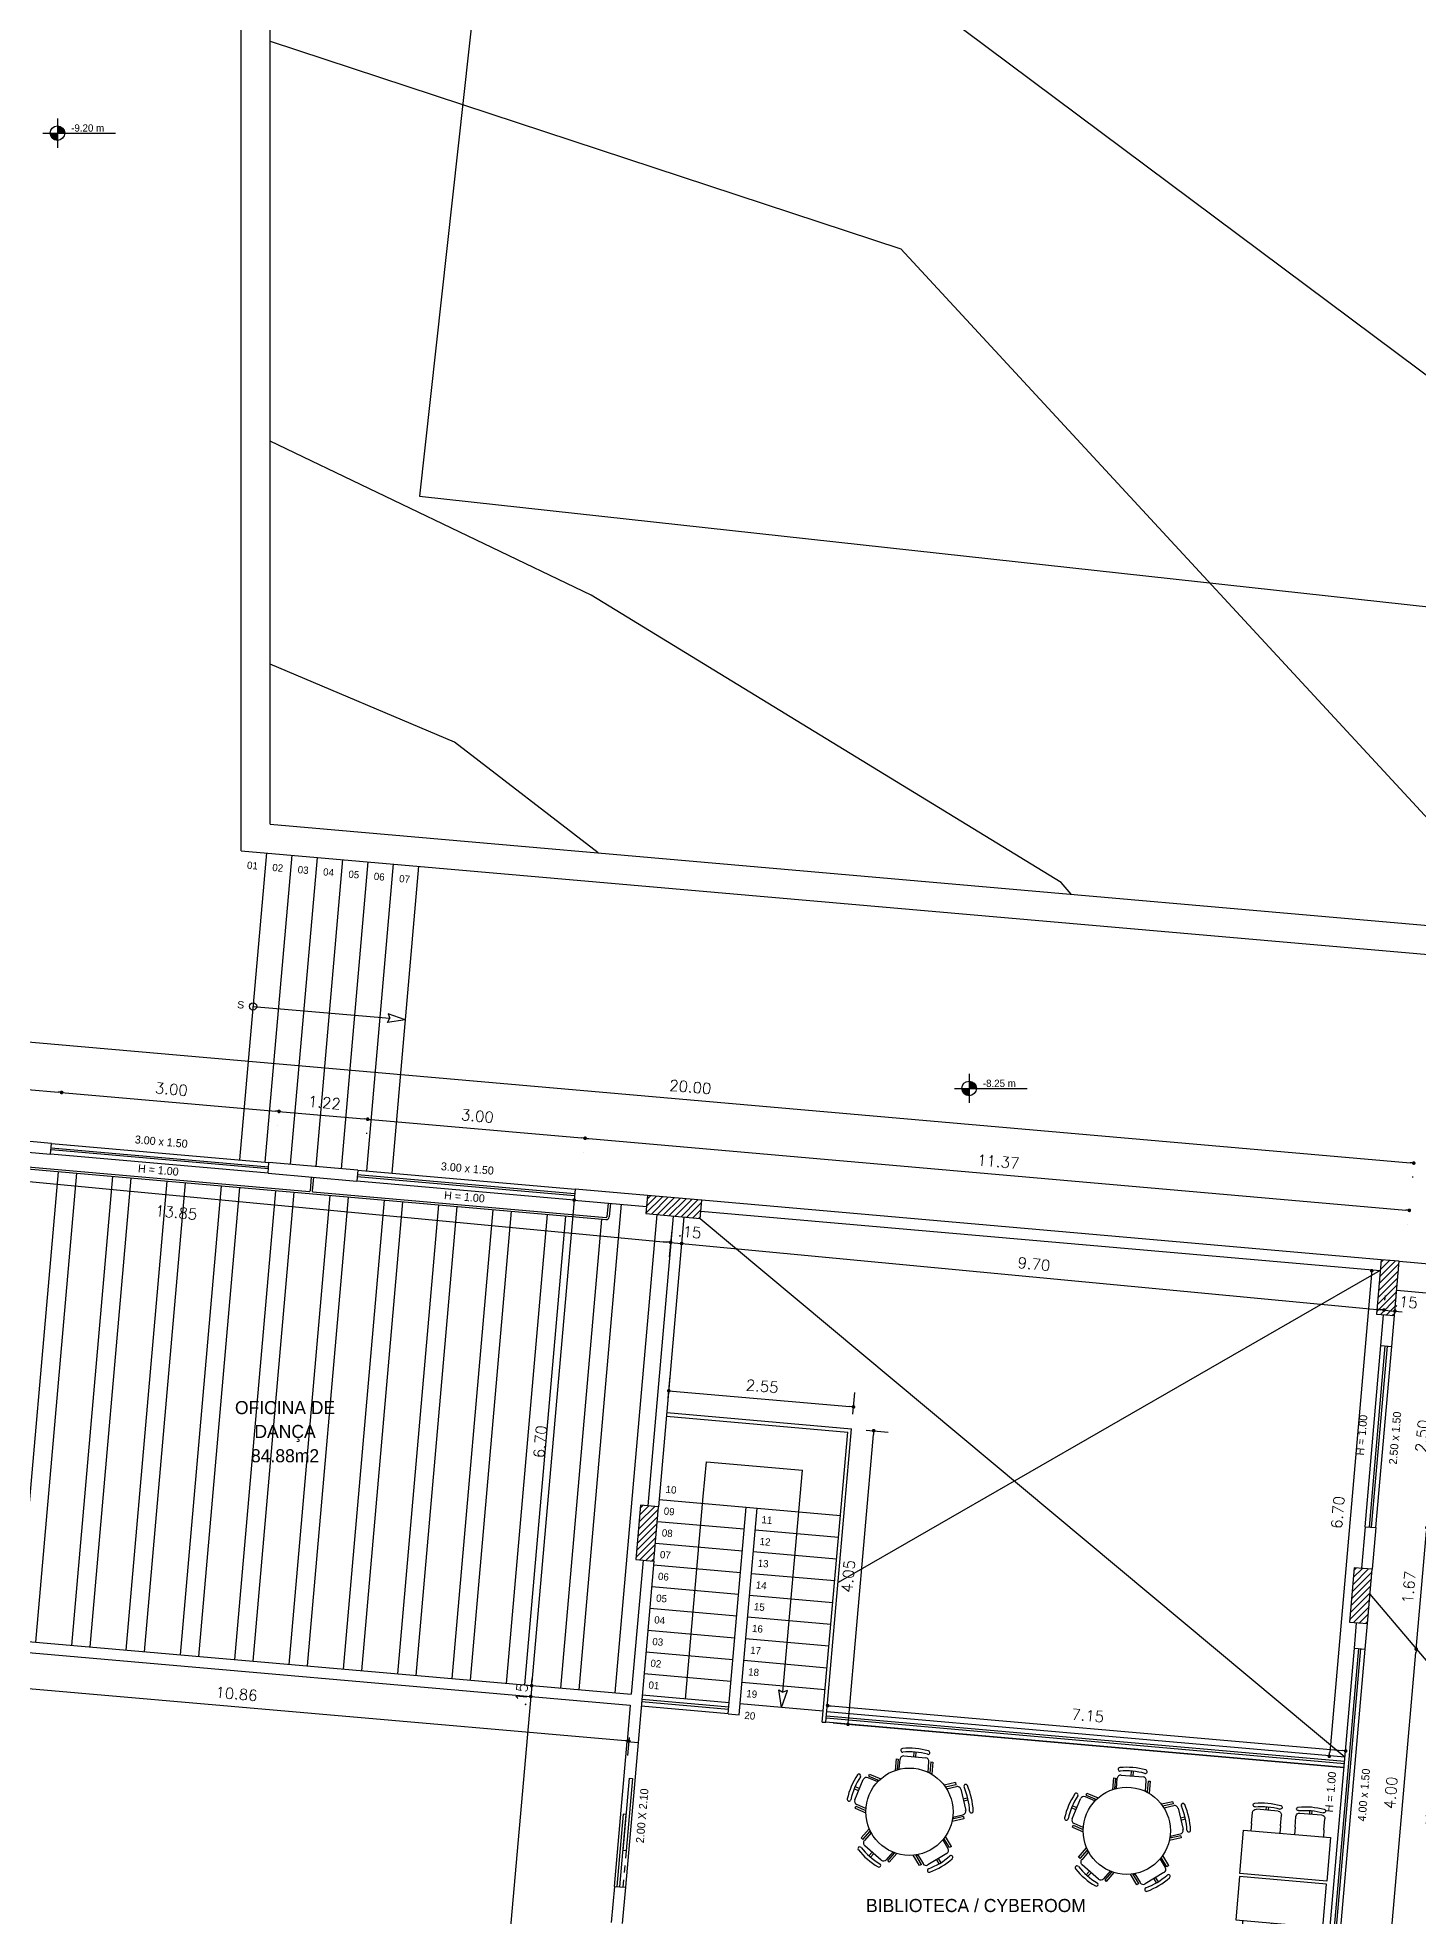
# Model space of a CAD drawing. Header units: millimetres. Extents: x 387 to 811, y 539 to 827.
# Drawn here: x 646.52 to 665.5, y 737.41 to 763.24 of the extents above; entities that cross this region are included whole.
import ezdxf
from ezdxf.enums import TextEntityAlignment as Align

# ---------------------------------------------------------------- set-up
doc = ezdxf.new("R2010")
doc.units = ezdxf.units.MM
doc.linetypes.add('HIDDEN', pattern=[9.525, 6.35, -3.175])
for name, color, linetype in [('7', 8, 'Continuous'), ('cuvas de nível', 51, 'Continuous'), ('ESQUADRIAS', 6, 'Continuous'), ('LINHA FINA', 8, 'Continuous'), ('MOBILIARIO', 3, 'Continuous'), ('parede vista', 2, 'Continuous'), ('PAREDES EM CORTE', 5, 'Continuous'), ('pilar', 4, 'Continuous'), ('PROJEÇÕES', 8, 'HIDDEN'), ('SIMBOLOS', 4, 'Continuous'), ('TEXTO', 4, 'Continuous')]:
    doc.layers.add(name, color=color, linetype=linetype)
doc.styles.add('ROMANS', font='romans')
doc.dimstyles.new('Cotas_trabalho', dxfattribs={"dimtxt": 0.15, "dimasz": 0.05, "dimexe": 0.2, "dimexo": 0.2, "dimgap": 0.1, "dimtad": 1, "dimzin": 4, "dimdsep": 46, "dimtxsty": 'ROMANS', "dimblk": 'DOT', "dimcen": 0.5, "dimclrd": 256, "dimclre": 256, "dimclrt": 256, "dimadec": 0, "dimazin": 0, "dimtfac": 0.666667, "dimtmove": 2, "dimatfit": 0, "dimldrblk": 'DOT', "dimfxl": 1, "dimtolj": 1, "dimtzin": 4, "dimarcsym": 0})

# ---------------------------------------------------------------- blocks, each defined once
blk = doc.blocks.new('mesa redonda da biblioteca')
at = {"layer": 'MOBILIARIO'}
for p, q in [((1159.3, -112.562), (1159.543, -112.386)), ((1159.409, -112.483), (1159.37, -112.43)), ((1159.433, -112.465), (1159.395, -112.412)), ((1159.697, -112.513), (1159.612, -112.397)), ((1159.633, -112.382), (1159.657, -112.365)), ((1159.695, -112.51), (1159.715, -112.495)), ((1160.034, -112.517), (1160.017, -112.505)), ((1160.038, -112.518), (1160.12, -112.406)), ((1160.075, -112.374), (1160.099, -112.392)), ((1160.19, -112.395), (1160.432, -112.571)), ((1160.299, -112.474), (1160.337, -112.421)), ((1160.323, -112.492), (1160.362, -112.439)), ((1159.244, -112.664), (1159.269, -112.647)), ((1159.37, -112.744), (1159.289, -112.632)), ((1159.367, -112.748), (1159.351, -112.76)), ((1160.359, -112.758), (1160.443, -112.641)), ((1160.361, -112.755), (1160.381, -112.769)), ((1160.464, -112.656), (1160.488, -112.674)), ((1159.115, -113.088), (1159.106, -113.059)), ((1159.26, -113.067), (1159.123, -113.112)), ((1159.256, -113.068), (1159.249, -113.045)), ((1160.46, -113.079), (1160.466, -113.06)), ((1160.46, -113.084), (1160.591, -113.127)), ((1160.608, -113.074), (1160.599, -113.103)), ((1159.133, -113.303), (1159.07, -113.323)), ((1159.142, -113.332), (1159.08, -113.352)), ((1159.184, -113.46), (1159.091, -113.175)), ((1160.623, -113.19), (1160.531, -113.475)), ((1160.572, -113.347), (1160.635, -113.367)), ((1160.582, -113.318), (1160.644, -113.338)), ((1159.378, -113.449), (1159.247, -113.492)), ((1159.264, -113.544), (1159.255, -113.516)), ((1159.381, -113.453), (1159.388, -113.473)), ((1160.334, -113.464), (1160.327, -113.488)), ((1160.331, -113.463), (1160.468, -113.507)), ((1160.46, -113.531), (1160.451, -113.559)), ((1159.627, -113.798), (1159.597, -113.798)), ((1159.652, -113.658), (1159.627, -113.658)), ((1159.652, -113.654), (1159.652, -113.798)), ((1160.002, -113.848), (1159.702, -113.848)), ((1159.837, -113.848), (1159.837, -113.913)), ((1159.867, -113.848), (1159.867, -113.913)), ((1160.052, -113.659), (1160.052, -113.798)), ((1160.056, -113.658), (1160.077, -113.658)), ((1160.107, -113.798), (1160.077, -113.798))]:
    blk.add_line(p, q, dxfattribs=at)
for points in [[(1159.633, -112.382), (1159.723, -112.507)], [(1159.657, -112.365), (1159.755, -112.5)], [(1160.075, -112.374), (1159.981, -112.503)], [(1160.099, -112.392), (1160.013, -112.511)], [(1159.244, -112.664), (1159.338, -112.794)], [(1159.269, -112.647), (1159.355, -112.766)], [(1160.464, -112.656), (1160.373, -112.78)], [(1160.488, -112.674), (1160.389, -112.809)], [(1159.106, -113.059), (1159.265, -113.008)], [(1159.115, -113.088), (1159.262, -113.04)], [(1160.608, -113.074), (1160.456, -113.025)], [(1160.599, -113.103), (1160.459, -113.057)], [(1159.255, -113.516), (1159.395, -113.47)], [(1159.264, -113.544), (1159.416, -113.495)], [(1159.597, -113.798), (1159.597, -113.63)], [(1160.451, -113.559), (1160.291, -113.508)], [(1160.46, -113.531), (1160.314, -113.483)], [(1159.627, -113.798), (1159.627, -113.644)], [(1160.077, -113.798), (1160.077, -113.65)], [(1160.107, -113.798), (1160.107, -113.638)]]:
    blk.add_lwpolyline(points, dxfattribs=at)
blk.add_circle((1159.86, -113.091), 0.6, dxfattribs=at)
for centre, radius, start, end in [((1159.941, -113.189), 1, 115.6601, 136.3399), ((1159.941, -113.189), 0.95, 115.6601, 136.3399), ((1159.519, -112.31), 0.025, 295.6601, 115.6601), ((1160.213, -112.32), 0.025, 64.3399, 244.3399), ((1159.791, -113.199), 1, 43.6601, 64.3399), ((1159.236, -112.516), 0.025, 136.3399, 316.3399), ((1159.329, -112.603), 0.05, 126, 216), ((1159.572, -112.426), 0.05, 36, 126), ((1160.16, -112.436), 0.05, 54, 144), ((1159.791, -113.199), 0.95, 43.6601, 64.3399), ((1160.403, -112.612), 0.05, 324, 54), ((1160.497, -112.525), 0.025, 223.6601, 43.6601), ((1159.139, -113.159), 0.05, 108, 198), ((1159.012, -113.174), 0.025, 7.6601, 187.6601), ((1159.978, -113.044), 1, 187.6601, 208.3399), ((1159.978, -113.044), 0.95, 187.6601, 208.3399), ((1159.736, -113.059), 0.95, 331.6601, 352.3399), ((1160.576, -113.174), 0.05, 342, 72), ((1159.736, -113.059), 1, 331.6601, 352.3399), ((1160.702, -113.189), 0.025, 352.3399, 172.3399), ((1159.12, -113.507), 0.025, 208.3399, 28.3399), ((1159.231, -113.444), 0.05, 198, 288), ((1160.483, -113.46), 0.05, 252, 342), ((1160.594, -113.522), 0.025, 151.6601, 331.6601), ((1159.702, -113.798), 0.05, 180, 270), ((1160.002, -113.798), 0.05, 270, 0), ((1159.677, -113.923), 0.025, 79.6601, 259.6601), ((1159.852, -112.964), 1, 259.6601, 280.3399), ((1159.852, -112.964), 0.95, 259.6601, 280.3399), ((1160.027, -113.923), 0.025, 280.3399, 100.3399)]:
    blk.add_arc(centre, radius, start, end, dxfattribs=at)
blk = doc.blocks.new('mesa da biblioteca')
at = {"layer": 'MOBILIARIO'}
for p, q in [((1161.278, -103.325), (1161.278, -103.025)), ((1161.478, -102.975), (1161.328, -102.975)), ((1161.278, -103.16), (1161.232, -103.16)), ((1161.278, -103.19), (1161.232, -103.19)), ((1161.478, -103.375), (1161.328, -103.375)), ((1161.278, -103.76), (1161.232, -103.76)), ((1161.278, -103.79), (1161.232, -103.79)), ((1161.278, -103.625), (1161.278, -103.925)), ((1161.478, -103.575), (1161.328, -103.575)), ((1161.478, -103.975), (1161.328, -103.975))]:
    blk.add_line(p, q, dxfattribs=at)
for points in [[(1161.478, -102.975), (1161.578, -102.975)], [(1161.478, -103.375), (1161.578, -103.375)], [(1161.478, -103.575), (1161.578, -103.575)], [(1161.478, -103.975), (1161.578, -103.975)]]:
    blk.add_lwpolyline(points, dxfattribs=at)
blk.add_lwpolyline([(1161.578, -104.075), (1162.178, -104.075), (1162.178, -102.875), (1161.578, -102.875)], close=True, dxfattribs=at)
for centre, radius, start, end in [((1162.181, -103.175), 1, 169.6601, 190.3399), ((1161.222, -103), 0.025, 349.6601, 169.6601), ((1162.181, -103.175), 0.95, 169.6601, 190.3399), ((1161.328, -103.025), 0.05, 90, 180), ((1161.222, -103.35), 0.025, 190.3399, 10.3399), ((1161.328, -103.325), 0.05, 180, 270), ((1162.181, -103.775), 1, 169.6601, 190.3399), ((1161.222, -103.6), 0.025, 349.6601, 169.6601), ((1162.181, -103.775), 0.95, 169.6601, 190.3399), ((1161.328, -103.625), 0.05, 90, 180), ((1161.222, -103.95), 0.025, 190.3399, 10.3399), ((1161.328, -103.925), 0.05, 180, 270)]:
    blk.add_arc(centre, radius, start, end, dxfattribs=at)
blk = doc.blocks.new('_DOT')
at = {"color": 0, "linetype": 'ByBlock'}
blk.add_line((-0.5, 0), (-1, 0), dxfattribs=at)
at = {"color": 0, "linetype": 'ByBlock', "const_width": 0.5}
blk.add_lwpolyline([(-0.25, 0, 1), (0.25, 0, 1)], format="xyb", close=True, dxfattribs=at)
blk = doc.blocks.new('*D233')
at = {"lineweight": -2}
blk.add_line((665.128, 737.152), (665.468, 741.038), dxfattribs=at)
at = {"layer": 'Defpoints', "color": 0}
for p in [(665.472, 741.087, 54), (665.472, 741.087), (665.123, 737.103, 54)]:
    blk.add_point(p, dxfattribs=at)
at = {"lineweight": -2, "xscale": 0.05, "yscale": 0.05, "zscale": 0.05}
for p, rotation in [((665.472, 741.087), 85.00000000010483), ((665.123, 737.103), 265.0000000001048)]:
    blk.add_blockref('_DOT', p, dxfattribs=dict(at, rotation=rotation))
at = {"insert": (665.123, 739.11), "char_height": 0.15, "attachment_point": 5, "rotation": 85, "style": 'ROMANS'}
blk.add_mtext('\\A1;4.00', dxfattribs=at)
blk = doc.blocks.new('*D234')
at = {"lineweight": -2}
blk.add_line((665.476, 741.137), (665.614, 742.706), dxfattribs=at)
at = {"layer": 'Defpoints', "color": 0}
for p in [(665.618, 742.756, 54), (665.618, 742.756), (665.472, 741.087, 54)]:
    blk.add_point(p, dxfattribs=at)
at = {"lineweight": -2, "xscale": 0.05, "yscale": 0.05, "zscale": 0.05}
for p, rotation in [((665.618, 742.756), 85.00000000010483), ((665.472, 741.087), 265.0000000001048)]:
    blk.add_blockref('_DOT', p, dxfattribs=dict(at, rotation=rotation))
at = {"insert": (665.371, 741.937), "char_height": 0.15, "attachment_point": 5, "rotation": 85, "style": 'ROMANS'}
blk.add_mtext('\\A1;1.67', dxfattribs=at)
blk = doc.blocks.new('*D235')
at = {"lineweight": -2}
blk.add_line((665.622, 742.806), (665.832, 745.197), dxfattribs=at)
at = {"layer": 'Defpoints', "color": 0}
for p in [(665.836, 745.246, 54), (665.836, 745.246), (665.618, 742.756, 54)]:
    blk.add_point(p, dxfattribs=at)
at = {"lineweight": -2, "xscale": 0.05, "yscale": 0.05, "zscale": 0.05}
for p, rotation in [((665.836, 745.246), 85.00000000010483), ((665.618, 742.756), 265.0000000001048)]:
    blk.add_blockref('_DOT', p, dxfattribs=dict(at, rotation=rotation))
at = {"insert": (665.553, 744.016), "char_height": 0.15, "attachment_point": 5, "rotation": 85, "style": 'ROMANS'}
blk.add_mtext('\\A1;2.50', dxfattribs=at)
blk = doc.blocks.new('*D237')
at = {"lineweight": -2}
blk.add_line((665.223, 731.474), (666.521, 746.317), dxfattribs=at)
at = {"layer": 'Defpoints', "color": 0}
for p in [(666.525, 746.367, 54), (666.525, 746.367), (665.218, 731.424, 54)]:
    blk.add_point(p, dxfattribs=at)
at = {"lineweight": -2, "xscale": 0.05, "yscale": 0.05, "zscale": 0.05000000000001137}
for p, rotation in [((666.525, 746.367), 84.99999999999663), ((665.218, 731.424), 264.9999999999966)]:
    blk.add_blockref('_DOT', p, dxfattribs=dict(at, rotation=rotation))
at = {"insert": (665.697, 738.91), "char_height": 0.15, "attachment_point": 5, "rotation": 85, "style": 'ROMANS'}
blk.add_mtext('\\A1;15.00', dxfattribs=at)
blk = doc.blocks.new('*D238')
at = {"lineweight": -2}
blk.add_line((645.502, 748.856), (646.798, 748.742), dxfattribs=at)
at = {"layer": 'Defpoints', "color": 0}
for p in [(645.453, 748.86, 54), (646.847, 748.738, 54), (646.847, 748.738)]:
    blk.add_point(p, dxfattribs=at)
at = {"lineweight": -2, "xscale": 0.05, "yscale": 0.05, "zscale": 0.05}
for p, rotation in [((645.453, 748.86), 174.9994702791395), ((646.847, 748.738), 354.9994702791395)]:
    blk.add_blockref('_DOT', p, dxfattribs=dict(at, rotation=rotation))
at = {"insert": (646.165, 748.973), "char_height": 0.15, "attachment_point": 5, "rotation": 354.9995, "style": 'ROMANS'}
blk.add_mtext('\\A1;1.40', dxfattribs=at)
blk = doc.blocks.new('*D239')
at = {"lineweight": -2}
for p, q in [((646.897, 748.734), (649.786, 748.481)), ((649.818, 748.277), (649.818, 748.277))]:
    blk.add_line(p, q, dxfattribs=at)
at = {"layer": 'Defpoints', "color": 0}
for p in [(646.847, 748.738, 54), (649.836, 748.477, 54), (649.836, 748.477)]:
    blk.add_point(p, dxfattribs=at)
at = {"lineweight": -2, "xscale": 0.05, "yscale": 0.05, "zscale": 0.05}
for p, rotation in [((646.847, 748.738), 174.9994702791408), ((649.836, 748.477), 354.9994702791408)]:
    blk.add_blockref('_DOT', p, dxfattribs=dict(at, rotation=rotation))
at = {"insert": (648.357, 748.782), "char_height": 0.15, "attachment_point": 5, "rotation": 354.9995, "style": 'ROMANS'}
blk.add_mtext('\\A1;3.00', dxfattribs=at)
blk = doc.blocks.new('*D240')
at = {"lineweight": -2}
for p, q in [((649.886, 748.472), (651.005, 748.374)), ((649.818, 748.277), (649.818, 748.277)), ((651.039, 748.183), (651.038, 748.171))]:
    blk.add_line(p, q, dxfattribs=at)
at = {"layer": 'Defpoints', "color": 0}
for p in [(649.836, 748.477, 54), (651.055, 748.37), (651.056, 748.382)]:
    blk.add_point(p, dxfattribs=at)
at = {"lineweight": -2, "xscale": 0.05, "yscale": 0.05, "zscale": 0.05}
for p, rotation in [((649.836, 748.477), 174.9994702791408), ((651.055, 748.37), 354.9994702791408)]:
    blk.add_blockref('_DOT', p, dxfattribs=dict(at, rotation=rotation))
at = {"insert": (650.461, 748.598), "char_height": 0.15, "attachment_point": 5, "rotation": 354.9995, "style": 'ROMANS'}
blk.add_mtext('\\A1;1.22', dxfattribs=at)
blk = doc.blocks.new('*D241')
at = {"lineweight": -2}
for p, q in [((651.039, 748.183), (651.038, 748.171)), ((651.105, 748.366), (653.995, 748.113)), ((654.027, 747.909), (654.027, 747.909))]:
    blk.add_line(p, q, dxfattribs=at)
at = {"layer": 'Defpoints', "color": 0}
for p in [(651.056, 748.382), (654.045, 748.108, 54), (654.045, 748.108)]:
    blk.add_point(p, dxfattribs=at)
at = {"lineweight": -2, "xscale": 0.05, "yscale": 0.05, "zscale": 0.05}
for p, rotation in [((651.055, 748.37), 174.9994702791408), ((654.045, 748.108), 354.9994702791408)]:
    blk.add_blockref('_DOT', p, dxfattribs=dict(at, rotation=rotation))
at = {"insert": (652.565, 748.413), "char_height": 0.15, "attachment_point": 5, "rotation": 354.9995, "style": 'ROMANS'}
blk.add_mtext('\\A1;3.00', dxfattribs=at)
blk = doc.blocks.new('*D242')
at = {"lineweight": -2}
for p, q in [((654.095, 748.104), (665.327, 747.121)), ((654.027, 747.909), (654.027, 747.909)), ((665.359, 746.918), (665.359, 746.918))]:
    blk.add_line(p, q, dxfattribs=at)
at = {"layer": 'Defpoints', "color": 0}
for p in [(654.045, 748.108, 54), (665.377, 747.117, 54), (665.377, 747.117)]:
    blk.add_point(p, dxfattribs=at)
at = {"lineweight": -2, "xscale": 0.05, "yscale": 0.05, "zscale": 0.05}
for p, rotation in [((654.045, 748.108), 174.9994702791408), ((665.377, 747.117), 354.9994702791408)]:
    blk.add_blockref('_DOT', p, dxfattribs=dict(at, rotation=rotation))
at = {"insert": (659.726, 747.787), "char_height": 0.15, "attachment_point": 5, "rotation": 354.9995, "style": 'ROMANS'}
blk.add_mtext('\\A1;11.37', dxfattribs=at)
blk = doc.blocks.new('*D243')
at = {"lineweight": -2}
for p, q in [((645.564, 749.506), (665.388, 747.772)), ((645.498, 749.325), (645.497, 749.311)), ((665.422, 747.582), (665.421, 747.568))]:
    blk.add_line(p, q, dxfattribs=at)
at = {"layer": 'Defpoints', "color": 0}
for p in [(645.516, 749.524, 54), (665.438, 747.767), (665.439, 747.781, 54)]:
    blk.add_point(p, dxfattribs=at)
at = {"lineweight": -2, "xscale": 0.05, "yscale": 0.05, "zscale": 0.05}
for p, rotation in [((645.514, 749.51), 175.0000000000261), ((665.438, 747.767), 355.0000000000261)]:
    blk.add_blockref('_DOT', p, dxfattribs=dict(at, rotation=rotation))
at = {"insert": (655.492, 748.813), "char_height": 0.15, "attachment_point": 5, "rotation": 355, "style": 'ROMANS'}
blk.add_mtext('\\A1;20.00', dxfattribs=at)
blk = doc.blocks.new('*D246')
at = {"lineweight": -2}
for p, q in [((643.834, 740.819), (643.812, 740.57)), ((643.88, 740.765), (654.595, 739.828)), ((654.649, 739.873), (654.627, 739.624))]:
    blk.add_line(p, q, dxfattribs=at)
at = {"layer": 'Defpoints', "color": 0}
for p in [(643.852, 741.019, 54), (654.666, 740.072, 54), (654.645, 739.823)]:
    blk.add_point(p, dxfattribs=at)
at = {"lineweight": -2, "xscale": 0.05, "yscale": 0.05, "zscale": 0.05}
for p, rotation in [((643.83, 740.77), 174.999999999999), ((654.645, 739.823), 354.999999999999)]:
    blk.add_blockref('_DOT', p, dxfattribs=dict(at, rotation=rotation))
at = {"insert": (649.252, 740.471), "char_height": 0.15, "attachment_point": 5, "rotation": 355, "style": 'ROMANS'}
blk.add_mtext('\\A1;10.86', dxfattribs=at)
blk = doc.blocks.new('*D247')
at = {"lineweight": -2}
blk.add_line((653.889, 747.209), (653.314, 740.634), dxfattribs=at)
at = {"layer": 'Defpoints', "color": 0}
for p in [(653.894, 747.259, 54), (653.31, 740.584, 54), (653.31, 740.584)]:
    blk.add_point(p, dxfattribs=at)
at = {"lineweight": -2, "xscale": 0.05, "yscale": 0.05, "zscale": 0.05}
for p, rotation in [((653.894, 747.259), 84.99999999999979), ((653.31, 740.584), 264.9999999999998)]:
    blk.add_blockref('_DOT', p, dxfattribs=dict(at, rotation=rotation))
at = {"insert": (653.427, 743.937), "char_height": 0.15, "attachment_point": 5, "rotation": 85, "style": 'ROMANS'}
blk.add_mtext('\\A1;6.70', dxfattribs=at)
blk = doc.blocks.new('*D248')
at = {"lineweight": -2}
for p, q in [((653.31, 740.584), (653.297, 740.435)), ((653.314, 740.634), (653.318, 740.684)), ((653.292, 740.385), (653.288, 740.335))]:
    blk.add_line(p, q, dxfattribs=at)
at = {"layer": 'Defpoints', "color": 0}
for p in [(653.297, 740.435, 54), (653.297, 740.435), (653.31, 740.584, 54)]:
    blk.add_point(p, dxfattribs=at)
at = {"lineweight": -2, "xscale": 0.05, "yscale": 0.05, "zscale": 0.05}
for p, rotation in [((653.297, 740.435), 85.00000000000021), ((653.31, 740.584), 265.0000000000002)]:
    blk.add_blockref('_DOT', p, dxfattribs=dict(at, rotation=rotation))
at = {"insert": (653.169, 740.46), "char_height": 0.15, "attachment_point": 5, "rotation": 85, "style": 'ROMANS'}
blk.add_mtext('\\A1;.15', dxfattribs=at)
blk = doc.blocks.new('*D249')
at = {"lineweight": -2}
for p, q in [((653.292, 740.385), (652.617, 732.665)), ((652.812, 732.597), (652.812, 732.597))]:
    blk.add_line(p, q, dxfattribs=at)
at = {"layer": 'Defpoints', "color": 0}
for p in [(653.297, 740.435, 54), (652.612, 732.615, 54.001), (652.612, 732.615)]:
    blk.add_point(p, dxfattribs=at)
at = {"lineweight": -2, "xscale": 0.05, "yscale": 0.05, "zscale": 0.05}
for p, rotation in [((653.297, 740.435), 85.00000000000018), ((652.612, 732.615), 265.0000000000002)]:
    blk.add_blockref('_DOT', p, dxfattribs=dict(at, rotation=rotation))
at = {"insert": (652.78, 736.54), "char_height": 0.15, "attachment_point": 5, "rotation": 85, "style": 'ROMANS'}
blk.add_mtext('\\A1;7.85', dxfattribs=at)
blk = doc.blocks.new('*D251')
at = {"lineweight": -2}
for p, q in [((641.446, 748.147), (641.411, 747.784)), ((641.48, 747.978), (655.17, 746.681)), ((655.236, 746.84), (655.201, 746.477))]:
    blk.add_line(p, q, dxfattribs=at)
at = {"layer": 'Defpoints', "color": 0}
for p in [(641.464, 748.346, 54), (655.255, 747.039, 54), (655.22, 746.677)]:
    blk.add_point(p, dxfattribs=at)
at = {"lineweight": -2, "xscale": 0.05, "yscale": 0.05, "zscale": 0.05}
for p, rotation in [((641.43, 747.983), 174.5879245641058), ((655.22, 746.677), 354.5879245641058)]:
    blk.add_blockref('_DOT', p, dxfattribs=dict(at, rotation=rotation))
at = {"insert": (648.423, 747.087), "char_height": 0.15, "attachment_point": 5, "rotation": 354.5879, "style": 'ROMANS'}
blk.add_mtext('\\A1;13.85', dxfattribs=at)
blk = doc.blocks.new('*D252')
at = {"lineweight": -2}
for p, q in [((655.17, 746.681), (655.121, 746.686)), ((655.236, 746.84), (655.201, 746.477)), ((655.22, 746.677), (655.372, 746.662)), ((655.422, 746.657), (655.472, 746.653)), ((655.353, 746.463), (655.353, 746.463))]:
    blk.add_line(p, q, dxfattribs=at)
at = {"layer": 'Defpoints', "color": 0}
for p in [(655.255, 747.039, 54), (655.372, 746.663, 54), (655.372, 746.662)]:
    blk.add_point(p, dxfattribs=at)
at = {"lineweight": -2, "xscale": 0.05, "yscale": 0.05, "zscale": 0.05}
for p, rotation in [((655.22, 746.677), 354.5879245641062), ((655.372, 746.662), 174.5879245641062)]:
    blk.add_blockref('_DOT', p, dxfattribs=dict(at, rotation=rotation))
at = {"insert": (655.483, 746.82), "char_height": 0.15, "attachment_point": 5, "rotation": 354.5879, "style": 'ROMANS'}
blk.add_mtext('\\A1;.15', dxfattribs=at)
blk = doc.blocks.new('*D253')
at = {"lineweight": -2}
for p, q in [((655.422, 746.657), (664.98, 745.752)), ((655.353, 746.463), (655.353, 746.463)), ((665.042, 745.882), (665.049, 745.946))]:
    blk.add_line(p, q, dxfattribs=at)
at = {"layer": 'Defpoints', "color": 0}
for p in [(655.372, 746.663, 54), (665.024, 745.683, 54), (665.03, 745.747)]:
    blk.add_point(p, dxfattribs=at)
at = {"lineweight": -2, "xscale": 0.05, "yscale": 0.05, "zscale": 0.05}
for p, rotation in [((655.372, 746.662), 174.5879245641062), ((665.03, 745.747), 354.5879245641062)]:
    blk.add_blockref('_DOT', p, dxfattribs=dict(at, rotation=rotation))
at = {"insert": (660.217, 746.379), "char_height": 0.15, "attachment_point": 5, "rotation": 354.5879, "style": 'ROMANS'}
blk.add_mtext('\\A1;9.70', dxfattribs=at)
blk = doc.blocks.new('*D254')
at = {"lineweight": -2}
for p, q in [((665.042, 745.882), (665.049, 745.946)), ((665.195, 745.904), (665.198, 745.932)), ((664.98, 745.752), (664.93, 745.757)), ((665.03, 745.747), (665.179, 745.733)), ((665.229, 745.728), (665.278, 745.724))]:
    blk.add_line(p, q, dxfattribs=at)
at = {"layer": 'Defpoints', "color": 0}
for p in [(665.024, 745.683, 54), (665.176, 745.705, 54), (665.179, 745.733)]:
    blk.add_point(p, dxfattribs=at)
at = {"lineweight": -2, "xscale": 0.05, "yscale": 0.05, "zscale": 0.05}
for p, rotation in [((665.03, 745.747), 354.5879245641062), ((665.179, 745.733), 174.5879245641062)]:
    blk.add_blockref('_DOT', p, dxfattribs=dict(at, rotation=rotation))
at = {"insert": (665.332, 745.858), "char_height": 0.15, "attachment_point": 5, "rotation": 354.5879, "style": 'ROMANS'}
blk.add_mtext('\\A1;.15', dxfattribs=at)
blk = doc.blocks.new('*D255')
at = {"lineweight": -2}
for p, q in [((655.186, 744.536), (655.212, 744.836)), ((655.245, 744.632), (657.686, 744.419)), ((657.726, 744.314), (657.753, 744.614))]:
    blk.add_line(p, q, dxfattribs=at)
at = {"layer": 'Defpoints', "color": 0}
for p in [(655.169, 744.337, 54), (657.735, 744.415), (657.709, 744.114, 54)]:
    blk.add_point(p, dxfattribs=at)
at = {"lineweight": -2, "xscale": 0.05, "yscale": 0.05, "zscale": 0.05}
for p, rotation in [((655.195, 744.637), 174.9999999999989), ((657.735, 744.415), 354.9999999999989)]:
    blk.add_blockref('_DOT', p, dxfattribs=dict(at, rotation=rotation))
at = {"insert": (656.48, 744.7), "char_height": 0.15, "attachment_point": 5, "rotation": 355, "style": 'ROMANS'}
blk.add_mtext('\\A1;2.55', dxfattribs=at)
blk = doc.blocks.new('*D256')
at = {"lineweight": -2}
for p, q in [((657.908, 744.097), (658.213, 744.07)), ((657.665, 740.103), (658.009, 744.038)), ((657.555, 740.062), (657.86, 740.036))]:
    blk.add_line(p, q, dxfattribs=at)
at = {"layer": 'Defpoints', "color": 0}
for p in [(657.709, 744.114, 54), (658.013, 744.088), (657.356, 740.08, 54)]:
    blk.add_point(p, dxfattribs=at)
at = {"lineweight": -2, "xscale": 0.05, "yscale": 0.05, "zscale": 0.05}
for p, rotation in [((658.013, 744.088), 85.0000000000014), ((657.66, 740.053), 265.0000000000014)]:
    blk.add_blockref('_DOT', p, dxfattribs=dict(at, rotation=rotation))
at = {"insert": (657.663, 742.086), "char_height": 0.15, "attachment_point": 5, "rotation": 85, "style": 'ROMANS'}
blk.add_mtext('\\A1;4.05', dxfattribs=at)
blk = doc.blocks.new('*D257')
at = {"lineweight": -2}
blk.add_line((657.429, 740.306), (664.452, 739.691), dxfattribs=at)
at = {"layer": 'Defpoints', "color": 0}
for p in [(657.379, 740.31, 54), (664.502, 739.687, 54), (664.502, 739.687)]:
    blk.add_point(p, dxfattribs=at)
at = {"lineweight": -2, "xscale": 0.05, "yscale": 0.05, "zscale": 0.05}
for p, rotation in [((657.379, 740.31), 174.9999999999937), ((664.502, 739.687), 354.9999999999937)]:
    blk.add_blockref('_DOT', p, dxfattribs=dict(at, rotation=rotation))
at = {"insert": (660.956, 740.173), "char_height": 0.15, "attachment_point": 5, "rotation": 355, "style": 'ROMANS'}
blk.add_mtext('\\A1;7.15', dxfattribs=at)
blk = doc.blocks.new('*D258')
at = {"lineweight": -2}
blk.add_line((664.857, 746.238), (664.282, 739.664), dxfattribs=at)
at = {"layer": 'Defpoints', "color": 0}
for p in [(664.861, 746.288, 54), (664.277, 739.614, 54), (664.277, 739.614)]:
    blk.add_point(p, dxfattribs=at)
at = {"lineweight": -2, "xscale": 0.05, "yscale": 0.05, "zscale": 0.04999999999999716}
for p, rotation in [((664.861, 746.288), 84.99999999999298), ((664.277, 739.614), 264.999999999993)]:
    blk.add_blockref('_DOT', p, dxfattribs=dict(at, rotation=rotation))
at = {"insert": (664.395, 742.966), "char_height": 0.15, "attachment_point": 5, "rotation": 85, "style": 'ROMANS'}
blk.add_mtext('\\A1;6.70', dxfattribs=at)

msp = doc.modelspace()

# ---------------------------------------------------------------- hatches: boundary and pattern name
at = {"layer": 'MOBILIARIO'}
h = msp.add_hatch(dxfattribs=at)
h.set_pattern_fill('ANSI32', color=8, scale=2, angle=40, style=0)
h.set_pattern_definition([(85, (144.1189, 853.5196), (-0.747146, 0.0653668), []), (85, (144.38976, 853.7469), (-0.747146, 0.0653668), [])])
h.paths.add_polyline_path([(646.218, 747.7, -0.414214), (646.181, 747.743), (646.198, 747.932), (645.7, 747.976), (645.691, 747.876), (645.193, 747.92), (644.844, 743.935), (645.094, 743.913), (645.028, 743.166), (644.779, 743.188), (644.618, 741.345), (654.679, 740.465), (654.841, 742.308), (654.741, 742.317), (654.806, 743.064), (654.906, 743.055), (655.255, 747.039), (654.881, 747.072), (654.89, 747.172), (654.392, 747.215), (654.375, 747.026, -0.414214), (654.332, 746.99)])
h.paths.add_polyline_path([(649.118, 744.265), (650.719, 744.265), (650.719, 744.547), (649.118, 744.547)], flags=24)
h.paths.add_polyline_path([(649.313, 743.603), (650.525, 743.603), (650.525, 743.886), (649.313, 743.886)], flags=24)
h.paths.add_polyline_path([(649.416, 743.878), (650.421, 743.878), (650.421, 744.23), (649.416, 744.23)], flags=24)
at = {"layer": 'pilar'}
h = msp.add_hatch(dxfattribs=at)
h.set_pattern_fill('ANSI31', color=8, scale=0.5, style=0)
h.set_pattern_definition([(45, (-452.20881, 852.58743), (-0.0441941738, 0.0441941738), [])])
h.paths.add_polyline_path([(654.903, 747.321), (654.881, 747.072), (655.628, 747.007), (655.65, 747.256)])
h = msp.add_hatch(dxfattribs=at)
h.set_pattern_fill('ANSI31', color=8, scale=0.5, style=0)
h.set_pattern_definition([(45, (-452.20881, 852.58743), (-0.0441941738, 0.0441941738), [])])
h.paths.add_polyline_path([(665.238, 746.417), (664.989, 746.439), (664.924, 745.692), (665.173, 745.67)])
h = msp.add_hatch(dxfattribs=at)
h.set_pattern_fill('ANSI31', color=8, scale=0.5, style=0)
h.set_pattern_definition([(45, (-462.391715, 849.21239), (-0.0441941738, 0.0441941738), [])])
h.paths.add_polyline_path([(655.055, 743.042), (654.806, 743.064), (654.741, 742.317), (654.99, 742.295)])
h = msp.add_hatch(dxfattribs=at)
h.set_pattern_fill('ANSI31', color=8, scale=0.5, style=0)
h.set_pattern_definition([(45, (-452.5792, 848.35391), (-0.0441941738, 0.0441941738), [])])
h.paths.add_polyline_path([(664.868, 742.183), (664.619, 742.205), (664.554, 741.458), (664.803, 741.436)])
at = {"layer": 'SIMBOLOS'}
h = msp.add_hatch(color=256, dxfattribs=at)
h.dxf.hatch_style = 1
h.paths.add_polyline_path([(646.789, 761.924), (646.689, 761.924, 0.414214), (646.789, 761.824)])
h.paths.add_polyline_path([(646.789, 762.024), (646.789, 761.924), (646.889, 761.924, 0.414214)])
h = msp.add_hatch(color=256, dxfattribs=at)
h.dxf.hatch_style = 1
h.paths.add_polyline_path([(659.324, 748.793), (659.224, 748.793, 0.414214), (659.324, 748.693)])
h.paths.add_polyline_path([(659.324, 748.893), (659.324, 748.793), (659.424, 748.793, 0.414214)])

# ---------------------------------------------------------------- linework, layer by layer
at = {"color": 2}
msp.add_line((664.878, 744.014, 54), (664.878, 744.014, 54), dxfattribs=at)
at = {"layer": '7'}
for p, q in [((653.548, 773.103, 117.81), (651.768, 756.933, 117.94)), ((651.768, 756.933, 117.94), (671.658, 754.753, 121.59)), ((654.448, 737.825, 54), (654.623, 739.817, 54)), ((654.772, 739.804, 54), (654.598, 737.812, 54))]:
    msp.add_line(p, q, dxfattribs=at)
at = {"layer": 'cuvas de nível'}
for points in [[(670.172, 750.637, 112), (670.118, 750.653, 112), (670.478, 752.703, 112), (666.458, 757.963, 112), (654.548, 766.853, 112), (649.714, 769.301, 112)], [(649.714, 763.19, 111), (658.388, 760.333, 111), (667.107, 750.906, 111)], [(654.128, 755.573, 110), (649.714, 757.691, 110)], [(660.729, 751.464, 110), (660.588, 751.623, 110), (654.128, 755.573, 110)], [(652.248, 753.553, 109), (649.714, 754.625, 109)], [(654.225, 752.033, 109), (652.248, 753.553, 109)], [(681.072, 693.755, 109), (680.828, 694.233, 109), (677.288, 703.533, 109), (673.778, 714.143, 109), (672.528, 721.163, 109), (672.308, 726.723, 109), (672.678, 730.163, 109), (667.848, 732.943, 109), (667.848, 736.453, 109), (666.128, 740.323, 109), (664.838, 741.843, 109)]]:
    msp.add_polyline3d(points, dxfattribs=at)
at = {"layer": 'ESQUADRIAS'}
for p, q in [((649.69, 747.687, 54), (646.701, 747.948, 54)), ((646.704, 747.978, 54), (649.693, 747.717, 54)), ((653.899, 747.319, 54), (650.91, 747.58, 54)), ((650.913, 747.61, 54), (653.901, 747.349, 54)), ((664.828, 742.764, 54), (665.046, 745.254, 54)), ((664.858, 742.761, 54), (665.076, 745.252, 54)), ((664.334, 737.11, 54), (664.682, 741.095, 54)), ((664.364, 737.108, 54), (664.712, 741.093, 54)), ((656.016, 740.257, 54), (654.821, 740.362, 54)), ((656.019, 740.287, 54), (654.824, 740.392, 54)), ((657.364, 740.169, 54), (664.487, 739.546, 54)), ((657.361, 740.14, 54), (664.484, 739.516, 54))]:
    msp.add_line(p, q, dxfattribs=at)
at = {"layer": 'ESQUADRIAS', "elevation": 54}
for points in [[(654.567, 738.316), (654.654, 739.312), (654.694, 739.309), (654.607, 738.313)], [(654.523, 737.818), (654.61, 738.814), (654.57, 738.818), (654.483, 737.822)]]:
    msp.add_lwpolyline(points, close=True, dxfattribs=at)
at = {"layer": 'LINHA FINA'}
for p, q in [((649.663, 752.03, 54), (649.294, 747.812, 54)), ((650.012, 752, 54), (649.643, 747.781, 54)), ((650.36, 751.969, 54), (649.991, 747.751, 54)), ((650.709, 751.939, 54), (650.34, 747.72, 54)), ((651.058, 751.908, 54), (650.689, 747.69, 54)), ((651.407, 751.878, 54), (651.037, 747.659, 54)), ((651.755, 751.847, 54), (651.386, 747.629, 54))]:
    msp.add_line(p, q, dxfattribs=at)
at = {"layer": 'MOBILIARIO'}
for p, q in [((649.314, 752.061, 54), (649.314, 772.91, 54)), ((649.714, 752.427, 54), (649.714, 772.91, 54)), ((649.714, 752.427, 54), (670.992, 750.566, 54)), ((649.314, 752.061, 54), (670.927, 750.17, 54)), ((646.218, 747.7, 54), (654.332, 746.99, 54)), ((646.22, 747.729, 54), (650.253, 747.377, 54)), ((650.28, 747.575, 54), (650.263, 747.386, 54)), ((650.31, 747.572, 54), (650.293, 747.383, 54)), ((650.302, 747.372, 54), (654.334, 747.02, 54)), ((654.362, 747.218, 54), (654.345, 747.029, 54)), ((654.392, 747.215, 54), (654.375, 747.026, 54)), ((665.238, 746.417, 54), (670.242, 745.979, 54)), ((665.204, 746.018, 54), (670.177, 745.583, 54))]:
    msp.add_line(p, q, dxfattribs=at)
at = {"layer": 'MOBILIARIO', "color": 8}
for p, q in [((655.628, 747.007, 54), (664.492, 739.606, 54)), ((664.976, 746.289, 54), (657.524, 742.002, 54)), ((655.67, 743.183, 54), (655.712, 743.662, 54)), ((655.712, 743.662, 54), (657.032, 743.546, 54)), ((656.765, 740.496, 54), (657.032, 743.546, 54)), ((655.064, 743.141, 54), (656.26, 743.037, 54)), ((655.427, 740.399, 54), (655.67, 743.183, 54)), ((656.409, 743.024, 54), (657.555, 742.923, 54)), ((655.038, 742.842, 54), (656.233, 742.738, 54)), ((655.012, 742.544, 54), (656.207, 742.439, 54)), ((656.383, 742.725, 54), (657.529, 742.624, 54)), ((654.986, 742.245, 54), (656.181, 742.14, 54)), ((656.357, 742.426, 54), (657.502, 742.326, 54)), ((656.331, 742.127, 54), (657.476, 742.027, 54)), ((654.96, 741.946, 54), (656.155, 741.841, 54)), ((656.304, 741.828, 54), (657.45, 741.728, 54)), ((654.933, 741.647, 54), (656.129, 741.542, 54)), ((656.278, 741.529, 54), (657.424, 741.429, 54)), ((654.907, 741.348, 54), (656.103, 741.243, 54)), ((656.252, 741.23, 54), (657.398, 741.13, 54)), ((654.881, 741.049, 54), (656.077, 740.945, 54)), ((654.855, 740.75, 54), (656.05, 740.646, 54)), ((656.226, 740.932, 54), (657.372, 740.831, 54)), ((656.2, 740.633, 54), (657.345, 740.532, 54)), ((657.319, 740.234, 54), (656.174, 740.334, 54))]:
    msp.add_line(p, q, dxfattribs=at)
at = {"layer": 'MOBILIARIO', "color": 8, "elevation": 54}
for points in [[(656.747, 740.284), (656.708, 740.526), (656.765, 740.496)], [(656.747, 740.284), (656.826, 740.515), (656.765, 740.496)]]:
    msp.add_lwpolyline(points, dxfattribs=at)
at = {"layer": 'MOBILIARIO'}
for centre, radius, start, end in [((650.253, 747.387, 54), 0.01, 265, 355), ((650.303, 747.382, 54), 0.01, 175, 265), ((654.335, 747.03, 54), 0.04, 265, 355), ((654.335, 747.03, 54), 0.01, 265, 355)]:
    msp.add_arc(centre, radius, start, end, dxfattribs=at)
at = {"layer": 'parede vista'}
for p, q in [((646.709, 748.038, 54), (649.698, 747.777, 54)), ((649.685, 747.627, 54), (646.696, 747.889, 54)), ((650.918, 747.67, 54), (653.907, 747.408, 54)), ((653.894, 747.259, 54), (650.905, 747.52, 54)), ((664.769, 742.769, 54), (664.987, 745.259, 54)), ((664.918, 742.756, 54), (665.136, 745.246, 54)), ((655.169, 744.337, 54), (657.709, 744.114, 54)), ((655.164, 744.287, 54), (657.655, 744.069, 54)), ((657.306, 740.084, 54), (657.655, 744.069, 54)), ((657.356, 740.08, 54), (657.709, 744.114, 54)), ((664.274, 737.116, 54), (664.623, 741.1, 54)), ((664.423, 737.103, 54), (664.772, 741.087, 54)), ((656.024, 740.347, 54), (654.829, 740.452, 54)), ((656.011, 740.197, 54), (654.816, 740.302, 54)), ((657.369, 740.229, 54), (664.492, 739.606, 54)), ((657.306, 740.084, 54), (657.356, 740.08, 54)), ((664.479, 739.457, 54), (657.356, 740.08, 54)), ((657.456, 740.071, 54), (664.479, 739.457, 54))]:
    msp.add_line(p, q, dxfattribs=at)
at = {"layer": 'PAREDES EM CORTE'}
for p, q in [((645.7, 747.976, 54), (646.696, 747.889, 54)), ((646.709, 748.038, 54), (645.713, 748.125, 54)), ((650.918, 747.67, 54), (649.698, 747.777, 54)), ((649.685, 747.627, 54), (650.905, 747.52, 54)), ((654.903, 747.321, 54), (653.907, 747.408, 54)), ((653.894, 747.259, 54), (654.89, 747.172, 54)), ((664.989, 746.439, 54), (655.65, 747.256, 54)), ((655.255, 747.039, 54), (654.906, 743.055, 54)), ((655.404, 747.026, 54), (655.055, 743.042, 54)), ((655.637, 747.106, 54), (664.976, 746.289, 54)), ((656.011, 740.197, 54), (656.26, 743.037, 54)), ((656.161, 740.184, 54), (656.409, 743.024, 54)), ((656.26, 743.037, 54), (656.409, 743.024, 54)), ((654.841, 742.308, 54), (654.679, 740.465, 54)), ((654.99, 742.295, 54), (654.772, 739.804, 54)), ((643.852, 741.261, 54), (654.666, 740.315, 54)), ((643.919, 741.406, 54), (654.679, 740.465, 54)), ((664.623, 741.1, 54), (664.653, 741.449, 54)), ((664.772, 741.087, 54), (664.803, 741.436, 54)), ((664.623, 741.1, 54), (664.772, 741.087, 54)), ((654.666, 740.315, 54), (654.623, 739.817, 54)), ((656.011, 740.197, 54), (656.161, 740.184, 54)), ((654.623, 739.817, 54), (654.772, 739.804, 54)), ((654.448, 737.825, 54), (654.405, 737.327, 54)), ((654.448, 737.825, 54), (654.598, 737.812, 54)), ((654.598, 737.812, 54), (654.554, 737.313, 54))]:
    msp.add_line(p, q, dxfattribs=at)
at = {"layer": 'pilar'}
for p, q in [((664.987, 745.259, 54), (665.024, 745.683, 54)), ((665.136, 745.246, 54), (665.173, 745.67, 54)), ((664.987, 745.259, 54), (665.136, 745.246, 54)), ((664.769, 742.769, 54), (664.719, 742.197, 54)), ((664.769, 742.769, 54), (664.918, 742.756, 54)), ((664.918, 742.756, 54), (664.868, 742.183, 54))]:
    msp.add_line(p, q, dxfattribs=at)
at = {"layer": 'pilar', "elevation": 54}
for points in [[(646.696, 747.889), (646.709, 748.038)], [(649.685, 747.627), (649.698, 747.777)], [(650.918, 747.67), (650.905, 747.52)], [(653.907, 747.408), (653.894, 747.259)]]:
    msp.add_lwpolyline(points, dxfattribs=at)
for points in [[(655.628, 747.007), (655.65, 747.256), (654.903, 747.321), (654.881, 747.072)], [(665.238, 746.417), (664.989, 746.439), (664.924, 745.692), (665.173, 745.67)], [(655.055, 743.042), (654.806, 743.064), (654.741, 742.317), (654.99, 742.295)], [(664.868, 742.183), (664.619, 742.205), (664.554, 741.458), (664.803, 741.436)]]:
    msp.add_lwpolyline(points, close=True, dxfattribs=at)
at = {"layer": 'PROJEÇÕES', "ltscale": 0.005}
msp.add_line((654.607, 738.313, 54), (654.563, 737.815, 54), dxfattribs=at)
at = {"layer": 'SIMBOLOS'}
for p, q in [((646.789, 762.124, 54), (646.789, 761.724, 54)), ((646.589, 761.924, 54), (647.589, 761.924, 54)), ((659.324, 748.993, 54), (659.324, 748.593, 54)), ((659.124, 748.793, 54), (660.124, 748.793, 54))]:
    msp.add_line(p, q, dxfattribs=at)
at = {"layer": 'SIMBOLOS', "elevation": 54}
for points in [[(651.571, 749.738), (651.329, 749.7), (651.359, 749.757)], [(651.571, 749.738), (651.339, 749.818), (651.359, 749.757)]]:
    msp.add_lwpolyline(points, dxfattribs=at)
at = {"layer": 'SIMBOLOS'}
for centre, radius in [((646.789, 761.924, 54), 0.1), ((649.479, 749.921, 54), 0.05), ((659.324, 748.793, 54), 0.1)]:
    msp.add_circle(centre, radius, dxfattribs=at)
at = {"layer": 'TEXTO'}
msp.add_line((649.479, 749.921, 54), (651.359, 749.757, 54), dxfattribs=at)

# ---------------------------------------------------------------- block references
at = {"layer": 'MOBILIARIO'}
for name, p, rotation in [('mesa redonda da biblioteca', (1804.094, 525.102), 174.9999999999937), ('mesa redonda da biblioteca', (1807.082, 524.84), 174.9999999999937), ('mesa da biblioteca', (459.269, -410.829, 54), 84.99999999999999)]:
    msp.add_blockref(name, p, dxfattribs=dict(at, rotation=rotation))
at = {"layer": 'MOBILIARIO', "xscale": -1, "rotation": 85.00000000000001}
msp.add_blockref('mesa da biblioteca', (661.854, 1904.723, 54), dxfattribs=at)

# ---------------------------------------------------------------- texts
at = {"layer": 'SIMBOLOS'}
for s, p in [('-9.20 m', (647.205, 761.945, 54)), ('-8.25 m', (659.74, 748.813, 54))]:
    msp.add_text(s, height=0.1, dxfattribs=at).set_placement(p, align=Align.CENTER)
at = {"layer": 'SIMBOLOS', "width": 1.1}
msp.add_text('S', height=0.1, rotation=355, dxfattribs=at).set_placement((649.305, 749.893, 54), align=Align.CENTER)
at = {"layer": 'TEXTO'}
for s, height, rotation, p in [('01', 0.1, 355, (649.471, 751.857, 54)), ('02', 0.1, 355, (649.819, 751.826, 54)), ('03', 0.1, 355, (650.168, 751.796, 54)), ('04', 0.1, 355, (650.517, 751.765, 54)), ('05', 0.1, 355, (650.865, 751.734, 54)), ('06', 0.1, 355, (651.214, 751.704, 54)), ('07', 0.1, 355, (651.563, 751.673, 54)), ('3.00 x 1.50', 0.11, 355, (648.217, 748.062, 54)), ('H = 1.00', 0.11, 355, (648.177, 747.671, 54)), ('3.00 x 1.50', 0.11, 355, (652.426, 747.693, 54)), ('H = 1.00', 0.11, 355, (652.386, 747.303, 54)), ('H = 1.00', 0.11, 85, (664.723, 744.028, 54)), ('2.50 x 1.50', 0.11, 85, (665.181, 743.988, 54)), ('10', 0.1, 355, (655.227, 743.278, 54)), ('09', 0.1, 355, (655.201, 742.979, 54)), ('11', 0.1, 355, (656.545, 742.861, 54)), ('08', 0.1, 355, (655.174, 742.68, 54)), ('12', 0.1, 355, (656.519, 742.562, 54)), ('07', 0.1, 355, (655.148, 742.381, 54)), ('13', 0.1, 355, (656.493, 742.263, 54)), ('06', 0.1, 355, (655.122, 742.082, 54)), ('14', 0.1, 355, (656.467, 741.964, 54)), ('05', 0.1, 355, (655.096, 741.783, 54)), ('15', 0.1, 355, (656.441, 741.666, 54)), ('04', 0.1, 355, (655.07, 741.484, 54)), ('03', 0.1, 355, (655.044, 741.186, 54)), ('16', 0.1, 355, (656.415, 741.367, 54)), ('02', 0.1, 355, (655.018, 740.887, 54)), ('17', 0.1, 355, (656.389, 741.068, 54)), ('18', 0.1, 355, (656.362, 740.769, 54)), ('01', 0.1, 355, (654.991, 740.588, 54)), ('19', 0.1, 355, (656.336, 740.47, 54)), ('20', 0.1, 355, (656.31, 740.171, 54)), ('H = 1.00', 0.11, 85, (664.294, 739.122, 54)), ('4.00 x 1.50', 0.11, 85, (664.752, 739.081, 54)), ('2.00 X 2.10', 0.11, 85, (654.829, 738.795, 54))]:
    msp.add_text(s, height=height, rotation=rotation, dxfattribs=at).set_placement(p, align=Align.MIDDLE_CENTER)
for s, p in [('OFICINA DE', (649.919, 744.406, 54)), ('DANÇA', (649.919, 744.078, 54)), ('84.88m2', (649.919, 743.744, 54)), ('BIBLIOTECA / CYBEROOM', (659.419, 737.562))]:
    msp.add_text(s, height=0.18, dxfattribs=at).set_placement(p, align=Align.MIDDLE_CENTER)

# ---------------------------------------------------------------- dimensions: what is measured, and where the dimension line sits
for p1, p2, distance, picture, middle in [((645.516, 749.524, 54), (665.439, 747.781, 54), -0.014, '*D243', (655.492, 748.813)), ((645.453, 748.86, 54), (646.847, 748.738, 54), 0, '*D238', (646.165, 748.973)), ((653.894, 747.259, 54), (653.31, 740.584, 54), 0, '*D247', (653.427, 743.937)), ((665.218, 731.424, 218), (666.525, 746.367, 218), 0, '*D237', (665.697, 738.91, 164)), ((664.861, 746.288, 108), (664.277, 739.614, 108), 0, '*D258', (664.395, 742.966, 54)), ((655.169, 744.337, 54), (657.709, 744.114, 54), 0.301, '*D255', (656.48, 744.7)), ((657.356, 740.08, 54), (657.709, 744.114, 54), -0.306, '*D256', (657.663, 742.086)), ((643.852, 741.019, 54), (654.666, 740.072, 54), -0.25, '*D246', (649.252, 740.471)), ((657.379, 740.31, 54), (664.502, 739.687, 54), 0, '*D257', (660.956, 740.173))]:
    dim = msp.add_aligned_dim(p1=p1, p2=p2, distance=distance, dimstyle='Cotas_trabalho')
    dim.commit()
    dim.dimension.update_dxf_attribs({"geometry": picture, "text_midpoint": middle})
for base, p1, p2, angle, picture, middle in [((649.836, 748.477), (646.847, 748.738, 54), (649.836, 748.477, 54), 174.9995, '*D239', (648.357, 748.782)), ((651.055, 748.37), (649.836, 748.477, 54), (651.056, 748.382), 174.9995, '*D240', (650.461, 748.598)), ((654.045, 748.108), (651.056, 748.382), (654.045, 748.108, 54), 174.9995, '*D241', (652.565, 748.413)), ((665.37653, 747.11677), (654.04484, 748.10835, 54), (665.37655, 747.11695, 54), 174.99947, '*D242', (659.72594, 747.78685)), ((665.03, 745.747), (655.372, 746.663, 54), (665.024, 745.683, 54), 174.5879, '*D253', (660.217, 746.379)), ((665.836, 745.246), (665.618, 742.756, 54), (665.836, 745.246, 54), 265, '*D235', (665.553, 744.016)), ((665.6181, 742.7559), (665.4721, 741.0873, 54), (665.6181, 742.7559, 54), 265, '*D234', (665.3708, 741.9369)), ((665.472, 741.087), (665.123, 737.103, 54), (665.472, 741.087, 54), 265, '*D233', (665.123, 739.11)), ((652.612, 732.615), (653.297, 740.435, 54), (652.612, 732.615, 54.001), 85, '*D249', (652.78, 736.54))]:
    dim = msp.add_linear_dim(base=base, p1=p1, p2=p2, angle=angle, dimstyle='Cotas_trabalho')
    dim.commit()
    dim.dimension.update_dxf_attribs({"geometry": picture, "text_midpoint": middle})
for base, p1, p2, angle, picture, middle, dimtype in [((655.22, 746.677), (641.464, 748.346, 54), (655.255, 747.039, 54), 354.5879, '*D251', (648.423, 747.087), 161), ((655.372, 746.662), (655.255, 747.039, 54), (655.372, 746.663, 54), 174.5879, '*D252', (655.483, 746.82), 160), ((665.179, 745.733), (665.024, 745.683, 54), (665.176, 745.705, 54), 174.5879, '*D254', (665.332, 745.858), 160), ((653.297, 740.435), (653.31, 740.584, 54), (653.297, 740.435, 54), 85, '*D248', (653.169, 740.46), 160)]:
    dim = msp.add_linear_dim(base=base, p1=p1, p2=p2, angle=angle, dimstyle='Cotas_trabalho')
    dim.commit()
    dim.dimension.update_dxf_attribs({"geometry": picture, "text_midpoint": middle, "dimtype": dimtype})

doc.saveas('drawing.dxf')
